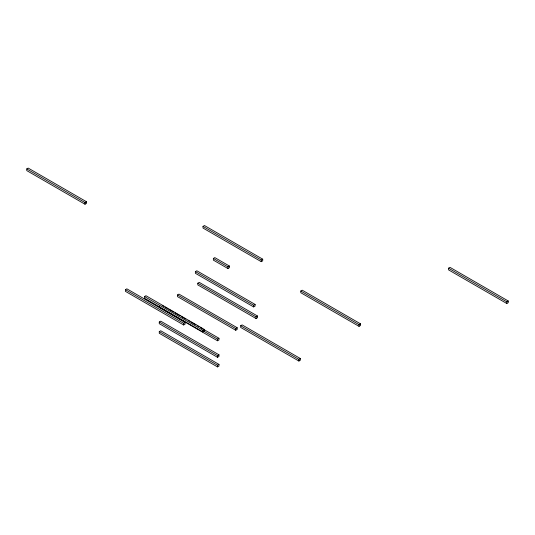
<?xml version="1.0" encoding="UTF-8"?>
<svg xmlns="http://www.w3.org/2000/svg" width="535" height="535" viewBox="0 0 535 535"><rect width="100%" height="100%" fill="white"/><g stroke="black" fill="none" stroke-linecap="round" stroke-linejoin="round"><path stroke-width="0.8" d="M26.75 168.926L28.208 168.084L86.456 201.715L86.456 203.394L84.998 204.236L26.75 170.605L26.75 168.926L84.998 202.558L86.456 201.715M203.006 226.372L204.464 225.529L262.712 259.161L262.712 260.839L261.254 261.682L203.006 228.05L203.006 226.372L261.254 259.997L262.712 259.161M125.404 289.662L126.862 288.826L185.11 322.451L185.11 324.136L183.652 324.979L125.404 291.348L125.404 289.662L183.652 323.294L185.11 322.451M144.504 296.557L145.961 295.721L204.209 329.353L204.209 331.031L202.752 331.874L144.504 298.242L144.504 296.557L202.752 330.189L204.209 329.353M213.365 258.452L214.816 257.609L229.381 266.015L229.381 267.694L227.923 268.537L213.365 260.13L213.365 258.452L227.923 266.858L229.381 266.015M195.382 271.62L196.84 270.777L255.088 304.408L255.088 306.094L253.63 306.929L195.382 273.305L195.382 271.62L253.63 305.251L255.088 304.408M177.5 294.945L178.951 294.103L237.199 327.734L237.199 329.42L235.748 330.255L177.5 296.624L177.5 294.945L235.748 328.577L237.199 327.734M197.796 283.222L199.254 282.38L257.502 316.011L257.502 317.696L256.051 318.532L197.796 284.908L197.796 283.222L256.051 316.854L257.502 316.011M159.263 321.996L160.721 321.16L218.969 354.792L218.969 356.47L217.511 357.313L159.263 323.682L159.263 321.996L217.511 355.628L218.969 354.792M159.263 331.606L160.721 330.764L218.969 364.395L218.969 366.074L217.511 366.916L159.263 333.285L159.263 331.606L217.511 365.231L218.969 364.395M203.133 330.797L217.511 339.103L218.969 338.26L218.969 339.946L217.511 340.782L159.263 307.15L159.263 306.033M240.656 325.741L242.114 324.899L300.362 358.53L300.362 360.209L298.904 361.051L240.656 327.42L240.656 325.741L298.904 359.373L300.362 358.53M300.777 291.033L302.235 290.191L360.483 323.822L360.483 325.501L359.025 326.343L300.777 292.712L300.777 291.033L359.025 324.658L360.483 323.822M448.544 268.195L450.002 267.353L508.25 300.984L508.25 302.663L506.792 303.505L448.544 269.874L448.544 268.195L506.792 301.827L508.25 300.984M162.158 305.465L163.596 306.294M165.034 307.123L167.194 308.367M168.632 309.197L173.668 312.106M175.105 312.935L180.135 315.844M181.572 316.673L185.892 319.161M188.046 320.411L189.484 321.241M190.921 322.07L195.957 324.972M197.395 325.808L198.833 326.638M200.271 327.467L202.431 328.711M203.868 329.54L218.969 338.26M506.792 301.827L506.792 303.505M359.025 324.658L359.025 326.343M298.904 359.373L298.904 361.051M261.254 259.997L261.254 261.682M256.051 316.854L256.051 318.532M253.63 305.251L253.63 306.929M235.748 328.577L235.748 330.255M227.923 266.858L227.923 268.537M217.511 339.103L217.511 340.782M217.511 355.628L217.511 357.313M217.511 365.231L217.511 366.916M202.752 330.189L202.752 331.874M183.652 323.294L183.652 324.979M84.998 202.558L84.998 204.236"/></g></svg>
